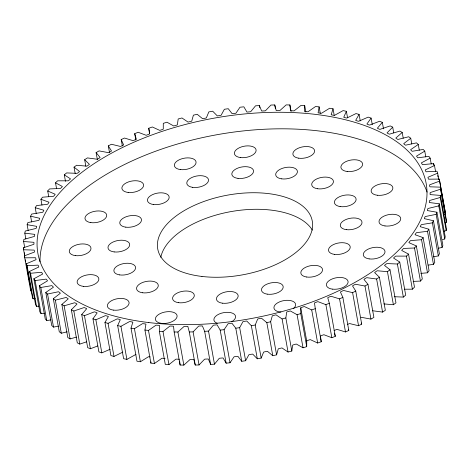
<?xml version="1.0" encoding="UTF-8"?>
<svg xmlns="http://www.w3.org/2000/svg" width="470" height="470" viewBox="0 0 470 470"><rect width="100%" height="100%" fill="white"/><g stroke="black" fill="none" stroke-linecap="round" stroke-linejoin="round"><path stroke-width="0.7" d="M165.058 358.451L162.456 358.24A0.77 0.4 -10.2 0 0 161.463 358.587L154.436 363.498L150.888 363.122L144.936 330.04L145.894 324.482A0.77 0.4 -10.2 0 0 145.541 323.995L143.033 323.666A0.77 0.4 -10.2 0 0 142.011 323.977L134.438 328.671L131.018 328.136L132.74 322.538A0.77 0.4 -10.2 0 0 132.47 322.021L130.055 321.586A0.77 0.4 -10.2 0 0 129.009 321.862L120.931 326.309L117.665 325.622L120.144 320.005A0.77 0.4 -10.2 0 0 119.95 319.471L117.647 318.924A0.77 0.4 -10.2 0 0 116.589 319.165L108.053 323.342L104.951 322.514L108.171 316.909A0.77 0.4 -10.2 0 0 108.053 316.357L105.879 315.711A0.77 0.4 -10.2 0 0 104.81 315.905L95.868 319.788L92.948 318.819L96.891 313.261A0.77 0.4 -10.2 0 0 96.855 312.697L94.823 311.945A0.77 0.4 -10.2 0 0 93.742 312.098L84.441 315.67L81.721 314.559L86.362 309.084A0.77 0.4 -10.2 0 0 86.41 308.508L84.524 307.662A0.77 0.4 -10.2 0 0 83.448 307.774L73.843 311.011L71.34 309.765L76.657 304.401A0.77 0.4 -10.2 0 0 76.78 303.814L75.059 302.874A0.77 0.4 -10.2 0 0 73.99 302.944L64.126 305.829L61.852 304.46L67.815 299.231A0.77 0.4 -10.2 0 0 68.021 298.65L66.464 297.616A0.77 0.4 -10.2 0 0 65.412 297.645L55.348 300.16L53.316 298.679L59.89 293.615A0.77 0.4 -10.2 0 0 60.178 293.027L58.803 291.917A0.77 0.4 -10.2 0 0 57.763 291.899L47.564 294.038L45.784 292.446L52.934 287.575A0.77 0.4 -10.2 0 0 53.292 286.994L52.105 285.807A0.77 0.4 -10.2 0 0 51.095 285.748L40.808 287.487L39.286 285.795L46.977 281.154A0.77 0.4 -10.2 0 0 47.411 280.578L46.413 279.321A0.77 0.4 -10.2 0 0 45.431 279.215L35.121 280.555L33.875 278.769L42.047 274.38A0.77 0.4 -10.2 0 0 42.559 273.81L41.76 272.494A0.77 0.4 -10.2 0 0 40.814 272.347L30.532 273.27L29.563 271.407L38.188 267.289A0.77 0.4 -10.2 0 0 38.769 266.737L38.17 265.368A0.77 0.4 -10.2 0 0 37.271 265.174L27.072 265.685L26.391 263.752L35.415 259.933A0.77 0.4 -10.2 0 0 36.055 259.393L35.667 257.977A0.77 0.4 -10.2 0 0 34.809 257.742L24.763 257.83L24.364 255.839L33.734 252.337A0.77 0.4 -10.2 0 0 34.445 251.814L34.263 250.363A0.77 0.4 -10.2 0 0 33.452 250.093L23.606 249.758L23.5 247.719L33.164 244.559A0.77 0.4 -10.2 0 0 33.934 244.053L33.963 242.573A0.77 0.4 -10.2 0 0 33.211 242.262L23.618 241.515L23.8 239.436L33.711 236.627A0.77 0.4 -10.2 0 0 34.533 236.151L34.768 234.648A0.77 0.4 -10.2 0 0 34.075 234.301L24.793 233.138L25.268 231.034L35.362 228.596A0.77 0.4 -10.2 0 0 36.231 228.15L36.678 226.628A0.77 0.4 -10.2 0 0 36.049 226.246L27.131 224.678L27.889 222.563L38.117 220.512A0.77 0.4 -10.2 0 0 39.034 220.095L39.68 218.568A0.77 0.4 -10.2 0 0 39.122 218.156L30.615 216.188L31.655 214.073L41.953 212.417A0.77 0.4 -10.2 0 0 42.905 212.029L43.763 210.501A0.77 0.4 -10.2 0 0 43.269 210.061L35.221 207.705L36.543 205.601L46.853 204.35A0.77 0.4 -10.2 0 0 47.84 203.998L48.892 202.488A0.77 0.4 -10.2 0 0 48.475 202.018L40.931 199.286L42.517 197.206L52.787 196.366A0.77 0.4 -10.2 0 0 53.803 196.049L55.049 194.557A0.77 0.4 -10.2 0 0 54.708 194.063L47.705 190.973L49.556 188.922L59.725 188.505A0.77 0.4 -10.2 0 0 60.765 188.223L62.193 186.76A0.77 0.4 -10.2 0 0 61.928 186.243L55.513 182.812L57.616 180.809L67.627 180.809A0.77 0.4 -10.2 0 0 68.685 180.568L70.288 179.146A0.77 0.4 -10.2 0 0 70.1 178.606L64.308 174.852L66.646 172.907L76.446 173.324A0.77 0.4 -10.2 0 0 77.521 173.125L79.289 171.744A0.77 0.4 -10.2 0 0 79.183 171.192L74.043 167.138L76.604 165.258L86.139 166.098A0.77 0.4 -10.2 0 0 87.214 165.939L89.141 164.612A0.77 0.4 -10.2 0 0 89.118 164.042L84.659 159.706L87.432 157.908L96.644 159.16A0.77 0.4 -10.2 0 0 97.719 159.042L99.793 157.773A0.77 0.4 -10.2 0 0 99.852 157.197L96.103 152.609L99.07 150.893L107.906 152.55A0.77 0.4 -10.2 0 0 108.975 152.48L111.184 151.275A0.77 0.4 -10.2 0 0 111.32 150.694L108.3 145.876L111.449 144.261L119.868 146.311A0.77 0.4 -10.2 0 0 120.925 146.282L123.252 145.16A0.77 0.4 -10.2 0 0 123.469 144.572L121.195 139.549L124.503 138.039L132.452 140.477A0.77 0.4 -10.2 0 0 133.492 140.495L135.93 139.443A0.77 0.4 -10.2 0 0 136.224 138.862L134.708 133.662L138.162 132.27L145.594 135.078A0.77 0.4 -10.2 0 0 146.605 135.137L149.143 134.179A0.77 0.4 -10.2 0 0 149.513 133.592L148.767 128.251L152.339 126.982L159.218 130.149A0.77 0.4 -10.2 0 0 160.2 130.249L162.82 129.379A0.77 0.4 -10.2 0 0 163.266 128.804L163.29 123.346L166.968 122.206L173.248 125.707A0.77 0.4 -10.2 0 0 174.2 125.854L176.885 125.079A0.77 0.4 -10.2 0 0 177.401 124.515L178.195 118.975L181.955 117.97L187.612 121.789A0.77 0.4 -10.2 0 0 188.517 121.977L191.261 121.301A0.77 0.4 -10.2 0 0 191.842 120.749L193.405 115.156L197.224 114.292L202.223 118.411A0.77 0.4 -10.2 0 0 203.081 118.64L205.86 118.07A0.77 0.4 -10.2 0 0 206.512 117.529L208.827 111.913L212.693 111.202L216.999 115.591A0.77 0.4 -10.2 0 0 217.81 115.861L220.606 115.397A0.77 0.4 -10.2 0 0 221.317 114.88L224.378 109.269L228.261 108.705L231.857 113.346A0.77 0.4 -10.2 0 0 232.615 113.652L235.417 113.299A0.77 0.4 -10.2 0 0 236.187 112.806L239.976 107.236L243.854 106.825L246.721 111.69A0.77 0.4 -10.2 0 0 247.414 112.036L250.21 111.795A0.77 0.4 -10.2 0 0 251.033 111.32L255.527 105.826L259.381 105.574L261.496 110.632A0.77 0.4 -10.2 0 0 262.131 111.008L264.898 110.885A0.77 0.4 -10.2 0 0 265.773 110.438L270.949 105.045L274.756 104.945L276.113 110.174A0.77 0.4 -10.2 0 0 276.677 110.585L279.403 110.573A0.77 0.4 -10.2 0 0 280.326 110.156L286.154 104.898L289.896 104.957L290.478 110.327A0.77 0.4 -10.2 0 0 290.977 110.767L293.644 110.867A0.77 0.4 -10.2 0 0 294.602 110.479L301.053 105.386L304.707 105.603L305.87 112.077M150.888 363.122L150.976 361.888M304.707 105.603L304.519 111.079A0.77 0.4 -10.2 0 0 304.942 111.549L307.545 111.76A0.77 0.4 -10.2 0 0 308.537 111.413L315.564 106.502L319.112 106.878L318.155 112.436A0.77 0.4 -10.2 0 0 318.501 112.923L321.016 113.252A0.77 0.4 -10.2 0 0 322.038 112.941L329.611 108.247L333.03 108.782L334.194 115.25M444.015 231.252L446.2 230.564L440.243 197.482L440.431 195.408L430.837 194.656A0.77 0.4 -10.2 0 1 430.085 194.345L430.115 192.864A0.77 0.4 -10.2 0 1 430.878 192.359L440.549 189.199L440.443 187.16L430.591 186.831A0.77 0.4 -10.2 0 1 429.786 186.555L429.603 185.104A0.77 0.4 -10.2 0 1 430.314 184.581L439.685 181.079L439.286 179.088L429.239 179.176A0.77 0.4 -10.2 0 1 428.382 178.947L427.988 177.525A0.77 0.4 -10.2 0 1 428.634 176.99L437.658 173.166L436.977 171.233L426.778 171.744A0.77 0.4 -10.2 0 1 425.873 171.55L425.28 170.181A0.77 0.4 -10.2 0 1 425.861 169.629L434.48 165.511L433.516 163.648L423.235 164.571A0.77 0.4 -10.2 0 1 422.289 164.424L421.49 163.108A0.77 0.4 -10.2 0 1 421.995 162.538L430.173 158.149L428.928 156.363L418.617 157.703A0.77 0.4 -10.2 0 1 417.636 157.597L416.637 156.34A0.77 0.4 -10.2 0 1 417.072 155.764L424.757 151.123L423.241 149.431L412.954 151.17A0.77 0.4 -10.2 0 1 411.943 151.111L410.757 149.924A0.77 0.4 -10.2 0 1 411.115 149.343L418.265 144.478L416.485 142.886L406.286 145.019A0.77 0.4 -10.2 0 1 405.246 145.001L403.871 143.891A0.77 0.4 -10.2 0 1 404.159 143.303L410.733 138.239L408.694 136.758L398.636 139.273A0.77 0.4 -10.2 0 1 397.585 139.302L396.028 138.268A0.77 0.4 -10.2 0 1 396.234 137.687L402.197 132.458L399.923 131.089L390.059 133.974A0.77 0.4 -10.2 0 1 388.99 134.044L387.268 133.104A0.77 0.4 -10.2 0 1 387.392 132.517L392.709 127.153L390.206 125.907L380.594 129.15A0.77 0.4 -10.2 0 1 379.519 129.256L377.639 128.41A0.77 0.4 -10.2 0 1 377.686 127.834L382.322 122.359L379.607 121.248L370.301 124.82A0.77 0.4 -10.2 0 1 369.226 124.973L367.193 124.221A0.77 0.4 -10.2 0 1 367.158 123.657L371.1 118.099L368.18 117.13L359.239 121.013A0.77 0.4 -10.2 0 1 358.163 121.213L355.996 120.561A0.77 0.4 -10.2 0 1 355.878 120.009L359.098 114.404L355.996 113.576L347.459 117.753A0.77 0.4 -10.2 0 1 346.402 117.994L344.099 117.447A0.77 0.4 -10.2 0 1 343.905 116.913L346.384 111.296L343.112 110.609L335.039 115.056A0.77 0.4 -10.2 0 1 333.994 115.332L331.579 114.897A0.77 0.4 -10.2 0 1 331.309 114.38L333.03 108.782M446.2 230.564L446.382 228.485L440.431 195.408M179.628 361.072L180.104 365.043L183.846 365.102L189.674 359.844A0.77 0.4 -10.2 0 1 190.597 359.427L193.323 359.415A0.77 0.4 -10.2 0 1 193.887 359.826L195.244 365.055L199.051 364.955L204.227 359.562A0.77 0.4 -10.2 0 1 205.102 359.115L207.869 358.992A0.77 0.4 -10.2 0 1 208.504 359.368L210.619 364.426L214.473 364.174L218.967 358.68A0.77 0.4 -10.2 0 1 219.79 358.205L222.586 357.964A0.77 0.4 -10.2 0 1 223.279 358.31L226.146 363.175L230.024 362.764L233.813 357.194A0.77 0.4 -10.2 0 1 234.583 356.701L237.385 356.348A0.77 0.4 -10.2 0 1 238.143 356.654L241.739 361.295L245.622 360.731L248.683 355.12A0.77 0.4 -10.2 0 1 249.394 354.603L252.19 354.139A0.77 0.4 -10.2 0 1 253.001 354.409L257.307 358.798L261.173 358.087L263.488 352.471A0.77 0.4 -10.2 0 1 264.14 351.93L266.919 351.36A0.77 0.4 -10.2 0 1 267.777 351.589L272.776 355.708L276.595 354.844L278.158 349.251A0.77 0.4 -10.2 0 1 278.739 348.699L281.483 348.023A0.77 0.4 -10.2 0 1 282.388 348.211L288.045 352.03L291.805 351.025L292.599 345.485A0.77 0.4 -10.2 0 1 293.115 344.921L295.8 344.146A0.77 0.4 -10.2 0 1 296.752 344.293L303.032 347.794L306.71 346.654L300.759 313.572L300.782 308.114A0.77 0.4 -10.2 0 1 301.229 307.539L303.843 306.669A0.77 0.4 -10.2 0 1 304.83 306.769L311.71 309.936L315.282 308.667L314.536 303.326A0.77 0.4 -10.2 0 1 314.906 302.739L317.438 301.781A0.77 0.4 -10.2 0 1 318.454 301.84L325.886 304.648L329.341 303.256L327.825 298.056A0.77 0.4 -10.2 0 1 328.119 297.475L330.557 296.423A0.77 0.4 -10.2 0 1 331.597 296.441L339.546 298.879L342.853 297.369L340.58 292.346A0.77 0.4 -10.2 0 1 340.791 291.764L343.123 290.636A0.77 0.4 -10.2 0 1 344.181 290.607L352.6 292.657L355.743 291.042L352.729 286.224A0.77 0.4 -10.2 0 1 352.864 285.642L355.067 284.438A0.77 0.4 -10.2 0 1 356.137 284.368L364.978 286.024L367.945 284.309L364.197 279.721A0.77 0.4 -10.2 0 1 364.256 279.145L366.33 277.876A0.77 0.4 -10.2 0 1 367.405 277.758L376.611 279.01L379.39 277.212L374.931 272.876A0.77 0.4 -10.2 0 1 374.907 272.306L376.834 270.978A0.77 0.4 -10.2 0 1 377.909 270.826L387.439 271.66L390.006 269.78L384.865 265.726A0.77 0.4 -10.2 0 1 384.76 265.174L386.528 263.793A0.77 0.4 -10.2 0 1 387.603 263.594L397.397 264.011L399.735 262.066L393.948 258.312A0.77 0.4 -10.2 0 1 393.76 257.772L395.364 256.35A0.77 0.4 -10.2 0 1 396.422 256.109L406.433 256.109L408.53 254.106L402.12 250.675A0.77 0.4 -10.2 0 1 401.856 250.158L403.284 248.695A0.77 0.4 -10.2 0 1 404.323 248.413L414.493 247.996L416.344 245.945L409.341 242.855A0.77 0.4 -10.2 0 1 409 242.361L410.24 240.869A0.77 0.4 -10.2 0 1 411.262 240.552L421.531 239.718L423.118 237.632L415.574 234.9A0.77 0.4 -10.2 0 1 415.157 234.43L416.209 232.92A0.77 0.4 -10.2 0 1 417.196 232.568L427.506 231.316L428.828 229.213L420.779 226.857A0.77 0.4 -10.2 0 1 420.286 226.417L421.138 224.889A0.77 0.4 -10.2 0 1 422.095 224.501L432.394 222.845L433.434 220.736L424.927 218.767A0.77 0.4 -10.2 0 1 424.369 218.35L425.015 216.823A0.77 0.4 -10.2 0 1 425.932 216.406L436.154 214.355L436.918 212.24L427.994 210.672A0.77 0.4 -10.2 0 1 427.371 210.29L427.812 208.768A0.77 0.4 -10.2 0 1 428.687 208.322L438.78 205.883L439.25 203.78L429.968 202.617A0.77 0.4 -10.2 0 1 429.28 202.27L429.515 200.766A0.77 0.4 -10.2 0 1 430.338 200.291L440.243 197.482M306.71 346.654L306.734 341.197L300.741 307.915M442.499 239.571L444.732 238.966L445.207 236.862L439.25 203.78M291.805 351.025L285.854 317.943L286.647 312.403A0.77 0.4 -10.2 0 1 287.164 311.839L289.849 311.064A0.77 0.4 -10.2 0 1 290.795 311.211L297.081 314.712L300.759 313.572M438.51 248.213L442.111 247.437L442.869 245.322L436.918 212.24M276.595 354.844L270.644 321.762L272.206 316.169A0.77 0.4 -10.2 0 1 272.788 315.617L275.526 314.941A0.77 0.4 -10.2 0 1 276.436 315.129L282.094 318.948L285.854 317.943M433.381 256.773L438.346 255.927L439.385 253.812L433.434 220.736M261.173 358.087L255.222 325.005L257.536 319.389A0.77 0.4 -10.2 0 1 258.189 318.848L260.962 318.278A0.77 0.4 -10.2 0 1 261.825 318.507L266.819 322.626L272.776 355.708M428.24 265.074L433.457 264.399L434.779 262.295L428.828 229.213M245.622 360.731L239.671 327.649L242.732 322.038A0.77 0.4 -10.2 0 1 243.442 321.521L246.239 321.057A0.77 0.4 -10.2 0 1 247.05 321.327L251.356 325.716L257.307 358.798M420.832 273.37L427.483 272.794L429.069 270.714L423.118 237.632M144.936 330.04L148.485 330.416L155.511 325.504A0.77 0.4 -10.2 0 1 156.504 325.158L159.101 325.369A0.77 0.4 -10.2 0 1 159.53 325.839L159.342 331.315L162.996 331.538L169.441 326.438A0.77 0.4 -10.2 0 1 170.404 326.051L173.072 326.151A0.77 0.4 -10.2 0 1 173.571 326.591L174.153 331.961L177.895 332.02L183.723 326.762A0.77 0.4 -10.2 0 1 184.645 326.345L187.371 326.333A0.77 0.4 -10.2 0 1 187.935 326.744L189.292 331.973L193.1 331.873L198.275 326.48A0.77 0.4 -10.2 0 1 199.151 326.033L201.918 325.91A0.77 0.4 -10.2 0 1 202.552 326.286L204.662 331.344L208.521 331.091L213.016 325.598A0.77 0.4 -10.2 0 1 213.838 325.123L216.635 324.887A0.77 0.4 -10.2 0 1 217.328 325.228L220.189 330.093L224.072 329.681L227.862 324.112A0.77 0.4 -10.2 0 1 228.632 323.619L231.434 323.266A0.77 0.4 -10.2 0 1 232.192 323.572L235.787 328.213L241.739 361.295M413.136 281.401L420.444 281.078L422.295 279.027L416.344 245.945M404.482 289.209L412.384 289.191L414.487 287.188L408.53 254.106M394.242 296.711L403.354 297.093L405.692 295.148L399.735 262.066M383.861 303.902L393.396 304.742L395.957 302.862L390.006 269.78M159.342 331.315L165.293 364.397L168.947 364.614L175.398 359.521A0.77 0.4 -10.2 0 1 176.356 359.133L179.023 359.233A0.77 0.4 -10.2 0 1 179.358 359.303M372.628 310.817A0.77 0.4 -10.2 0 1 373.356 310.84L382.568 312.092L385.341 310.294L379.39 277.212M361.025 317.52A0.77 0.4 -10.2 0 1 362.094 317.45L370.93 319.106L373.897 317.391L367.945 284.309M131.018 328.136L136.97 361.219L140.389 361.753L147.962 357.059A0.77 0.4 -10.2 0 1 148.984 356.748L150.241 356.912M347.33 324.564L349.075 323.718A0.77 0.4 -10.2 0 1 350.132 323.689L358.551 325.739L361.7 324.124L355.743 291.042M117.665 325.622L123.616 358.704L126.888 359.391L134.96 354.944A0.77 0.4 -10.2 0 1 136.006 354.668M334.07 330.557L336.508 329.505A0.77 0.4 -10.2 0 1 337.548 329.523L345.497 331.961L348.805 330.451L342.853 297.369M104.951 322.514L110.902 355.596L114.004 356.424L122.541 352.247A0.77 0.4 -10.2 0 1 122.84 352.071M110.139 349.263L101.82 352.87L98.9 351.901L92.948 318.819M444.614 214.579L445.636 214.161L439.685 181.079M306.734 341.197A0.77 0.4 -10.2 0 1 307.18 340.621L309.801 339.751A0.77 0.4 -10.2 0 1 310.782 339.851L317.661 343.018L321.233 341.749L320.487 336.408A0.77 0.4 -10.2 0 1 320.857 335.821L323.395 334.863A0.77 0.4 -10.2 0 1 324.406 334.922L331.838 337.73L335.292 336.338L334.429 333.142M97.742 345.949L90.393 348.752L87.679 347.641L81.721 314.559M444.908 222.856L446.5 222.281L446.394 220.242L440.443 187.16M86.709 341.79L79.794 344.093L77.291 342.847L71.34 309.765M76.481 337.072L70.077 338.911L67.803 337.542L61.852 304.46M67.122 331.826L61.306 333.242L59.267 331.761L53.316 298.679M266.819 322.626L270.644 321.762M58.45 326.127L53.515 327.114L51.735 325.522L45.784 292.446M251.356 325.716L255.222 325.005M51.066 319.894L46.759 320.569L45.243 318.877L39.286 285.795M235.787 328.213L239.671 327.649M44.715 313.22L41.072 313.637L39.827 311.851L33.875 278.769M29.563 271.407L35.52 304.49L36.484 306.352L38.775 306.217M26.391 263.752L32.342 296.834L33.023 298.767L35.291 298.72M30.315 288.921L30.715 290.912L31.825 290.942M361.148 323.007L361.7 324.124M348.423 329.294L348.805 330.451M445.636 214.161L439.286 179.088M437.658 173.166L438.821 179.64M440.549 189.199L446.5 222.281M437.752 175.551L438.011 176.99M434.48 165.511L435.52 171.262M433.516 163.648L433.775 165.088M430.173 158.149L431.207 163.901M438.78 205.883L444.732 238.966M424.757 151.123L425.797 156.874M436.154 214.355L442.111 247.437M418.265 144.478L419.299 150.23M432.394 222.845L438.346 255.927M410.733 138.239L411.767 143.996M427.506 231.316L433.457 264.399M402.197 132.458L403.231 138.209M421.531 239.718L427.483 272.794M392.709 127.153L393.743 132.904M414.493 247.996L420.444 281.078M406.433 256.109L412.384 289.191M382.322 122.359L383.491 128.833M397.397 264.011L403.354 297.093M371.1 118.099L372.264 124.573M387.439 271.66L393.396 304.742M359.098 114.404L360.261 120.878M376.611 279.01L382.568 312.092M346.384 111.296L347.547 117.764M364.978 286.024L370.93 319.106M352.6 292.657L358.551 325.739M319.112 106.878L320.276 113.352M339.546 298.879L345.497 331.961M329.341 303.256L335.292 336.338M289.896 104.957L291.059 111.431M325.886 304.648L331.838 337.73M315.282 308.667L321.233 341.749M274.756 104.945L275.402 108.541M311.71 309.936L317.661 343.018M297.081 314.712L303.032 347.794M259.381 105.574L259.769 107.73M282.094 318.948L288.045 352.03M224.072 329.681L230.024 362.764M220.189 330.093L226.146 363.175M208.521 331.091L214.473 364.174M204.662 331.344L210.619 364.426M193.1 331.873L199.051 364.955M189.292 331.973L195.244 365.055M148.767 128.251L149.672 133.286M177.895 332.02L183.846 365.102M174.153 331.961L180.104 365.043M134.708 133.662L135.871 140.136M162.996 331.538L168.947 364.614M121.195 139.549L122.359 146.023M148.485 330.416L154.436 363.498M108.3 145.876L109.469 152.351M134.438 328.671L140.389 361.753M96.103 152.609L97.396 159.8M120.931 326.309L126.888 359.391M84.659 159.706L85.828 166.18M108.053 323.342L114.004 356.424M74.043 167.138L75.206 173.612M95.868 319.788L101.82 352.87M64.308 174.852L65.477 181.326M84.441 315.67L90.393 348.752M55.513 182.812L56.553 188.564M73.843 311.011L79.794 344.093M47.705 190.973L48.745 196.724M64.126 305.829L70.077 338.911M40.931 199.286L41.965 205.037M55.348 300.16L61.306 333.242M35.221 207.705L36.255 213.456M47.564 294.038L53.515 327.114M30.615 216.188L31.649 221.94M40.808 287.487L46.759 320.569M27.131 224.678L28.165 230.429M35.121 280.555L41.072 313.637M24.793 233.138L25.832 238.889M30.532 273.27L36.484 306.352M23.618 241.515L24.652 247.267M27.072 265.685L33.023 298.767M23.5 247.719L23.758 249.159M24.405 252.754L24.663 254.194M23.606 249.758L24.769 256.232M25.415 259.828L25.674 261.267M27.748 272.776L28.006 274.21M28.652 277.805L28.911 279.245M29.169 280.684L29.428 282.123M24.364 255.839L30.715 290.912M160.799 257.349A78.513 40.555 -10.2 0 1 230.87 211.618A78.513 40.555 -10.2 0 1 312.38 230.153M40.032 261.831A197.265 101.896 -10.2 0 1 216.858 134.737A197.265 101.896 -10.2 0 1 427.06 192.089M217.275 323.366A10.992 5.675 -10.2 0 1 217.163 315.094A10.992 5.675 -10.2 0 1 232.838 313.331A10.992 5.675 -10.2 0 1 231.639 321.756M280.913 312.08A10.992 5.675 -10.2 0 1 275.097 304.877A10.992 5.675 -10.2 0 1 290.683 300.612A10.992 5.675 -10.2 0 1 293.245 308.708M148.814 322.567A197.265 101.896 -10.2 0 0 426.343 184.528A197.265 101.896 -10.2 0 0 120.919 148.279A197.265 101.896 -10.2 0 0 148.814 322.567M201.965 276.448A78.513 40.555 -10.2 0 0 312.333 221.446A78.513 40.555 -10.2 0 0 190.703 207.106A78.513 40.555 -10.2 0 0 201.965 276.448M340.127 206.571A10.992 5.675 -10.2 0 0 356.113 199.233A10.992 5.675 -10.2 0 0 339.516 196.713A10.992 5.675 -10.2 0 0 340.127 206.571M377.293 195.244A10.992 5.675 -10.2 0 0 392.838 187.601A10.992 5.675 -10.2 0 0 375.882 185.509A10.992 5.675 -10.2 0 0 377.293 195.244M347.207 171.48A10.992 5.675 -10.2 0 0 362.582 163.73A10.992 5.675 -10.2 0 0 345.497 161.797A10.992 5.675 -10.2 0 0 347.207 171.48M317.597 188.758A10.992 5.675 -10.2 0 0 333.424 181.308A10.992 5.675 -10.2 0 0 316.692 178.941A10.992 5.675 -10.2 0 0 317.597 188.758M298.726 158.19A10.992 5.675 -10.2 0 0 314.6 150.77A10.992 5.675 -10.2 0 0 297.904 148.361A10.992 5.675 -10.2 0 0 298.726 158.19M281.736 178.858A10.992 5.675 -10.2 0 0 297.398 171.297A10.992 5.675 -10.2 0 0 280.537 169.088A10.992 5.675 -10.2 0 0 281.736 178.858M240.399 157.556A10.992 5.675 -10.2 0 0 256.103 150.024A10.992 5.675 -10.2 0 0 239.277 147.768A10.992 5.675 -10.2 0 0 240.399 157.556M238.026 178.383A10.992 5.675 -10.2 0 0 253.524 170.716A10.992 5.675 -10.2 0 0 236.533 168.66A10.992 5.675 -10.2 0 0 238.026 178.383M180.504 169.582A10.992 5.675 -10.2 0 0 196.049 161.944A10.992 5.675 -10.2 0 0 179.088 159.847A10.992 5.675 -10.2 0 0 180.504 169.582M192.536 187.33A10.992 5.675 -10.2 0 0 208.521 179.987A10.992 5.675 -10.2 0 0 191.925 177.466A10.992 5.675 -10.2 0 0 192.536 187.33M128.192 192.453A10.992 5.675 -10.2 0 0 143.567 184.704A10.992 5.675 -10.2 0 0 126.483 182.771A10.992 5.675 -10.2 0 0 128.192 192.453M153.338 204.491A10.992 5.675 -10.2 0 0 169.165 197.036A10.992 5.675 -10.2 0 0 152.433 194.668A10.992 5.675 -10.2 0 0 153.338 204.491M90.833 222.61A10.992 5.675 -10.2 0 0 106.702 215.184A10.992 5.675 -10.2 0 0 90.011 212.775A10.992 5.675 -10.2 0 0 90.833 222.61M125.813 227.169A10.992 5.675 -10.2 0 0 141.476 219.608A10.992 5.675 -10.2 0 0 124.615 217.399A10.992 5.675 -10.2 0 0 125.813 227.169M75.271 255.604A10.992 5.675 -10.2 0 0 90.98 248.072A10.992 5.675 -10.2 0 0 74.154 245.822A10.992 5.675 -10.2 0 0 75.271 255.604M114.181 251.92A10.992 5.675 -10.2 0 0 129.679 244.253A10.992 5.675 -10.2 0 0 112.688 242.197A10.992 5.675 -10.2 0 0 114.181 251.92M83.284 286.342A10.992 5.675 -10.2 0 0 98.829 278.698A10.992 5.675 -10.2 0 0 81.874 276.607A10.992 5.675 -10.2 0 0 83.284 286.342M119.621 274.897A10.992 5.675 -10.2 0 0 135.607 267.553A10.992 5.675 -10.2 0 0 119.01 265.033A10.992 5.675 -10.2 0 0 119.621 274.897M113.681 310.141A10.992 5.675 -10.2 0 0 129.056 302.392A10.992 5.675 -10.2 0 0 111.972 300.459A10.992 5.675 -10.2 0 0 113.681 310.141M142.457 292.757A10.992 5.675 -10.2 0 0 158.278 285.302A10.992 5.675 -10.2 0 0 141.552 282.934A10.992 5.675 -10.2 0 0 142.457 292.757M161.239 323.313A10.992 5.675 -10.2 0 0 177.108 315.887A10.992 5.675 -10.2 0 0 160.417 313.478A10.992 5.675 -10.2 0 0 161.239 323.313M178.624 302.698A10.992 5.675 -10.2 0 0 194.286 295.137A10.992 5.675 -10.2 0 0 177.419 292.928A10.992 5.675 -10.2 0 0 178.624 302.698M222.639 303.209A10.992 5.675 -10.2 0 0 238.137 295.542A10.992 5.675 -10.2 0 0 221.141 293.492A10.992 5.675 -10.2 0 0 222.639 303.209M267.213 294.144A10.992 5.675 -10.2 0 0 283.199 286.8A10.992 5.675 -10.2 0 0 266.608 284.279A10.992 5.675 -10.2 0 0 267.213 294.144M332.695 289.168A10.992 5.675 -10.2 0 0 348.07 281.418A10.992 5.675 -10.2 0 0 330.986 279.486A10.992 5.675 -10.2 0 0 332.695 289.168M306.716 277.024A10.992 5.675 -10.2 0 0 322.543 269.574A10.992 5.675 -10.2 0 0 305.811 267.207A10.992 5.675 -10.2 0 0 306.716 277.024M369.138 258.894A10.992 5.675 -10.2 0 0 385.006 251.474A10.992 5.675 -10.2 0 0 368.315 249.065A10.992 5.675 -10.2 0 0 369.138 258.894M334.54 254.388A10.992 5.675 -10.2 0 0 350.209 246.826A10.992 5.675 -10.2 0 0 333.342 244.617A10.992 5.675 -10.2 0 0 334.54 254.388M385.001 225.941A10.992 5.675 -10.2 0 0 400.71 218.409A10.992 5.675 -10.2 0 0 383.884 216.159A10.992 5.675 -10.2 0 0 385.001 225.941M346.484 229.671A10.992 5.675 -10.2 0 0 361.982 222.005A10.992 5.675 -10.2 0 0 344.986 219.954A10.992 5.675 -10.2 0 0 346.484 229.671"/></g></svg>
